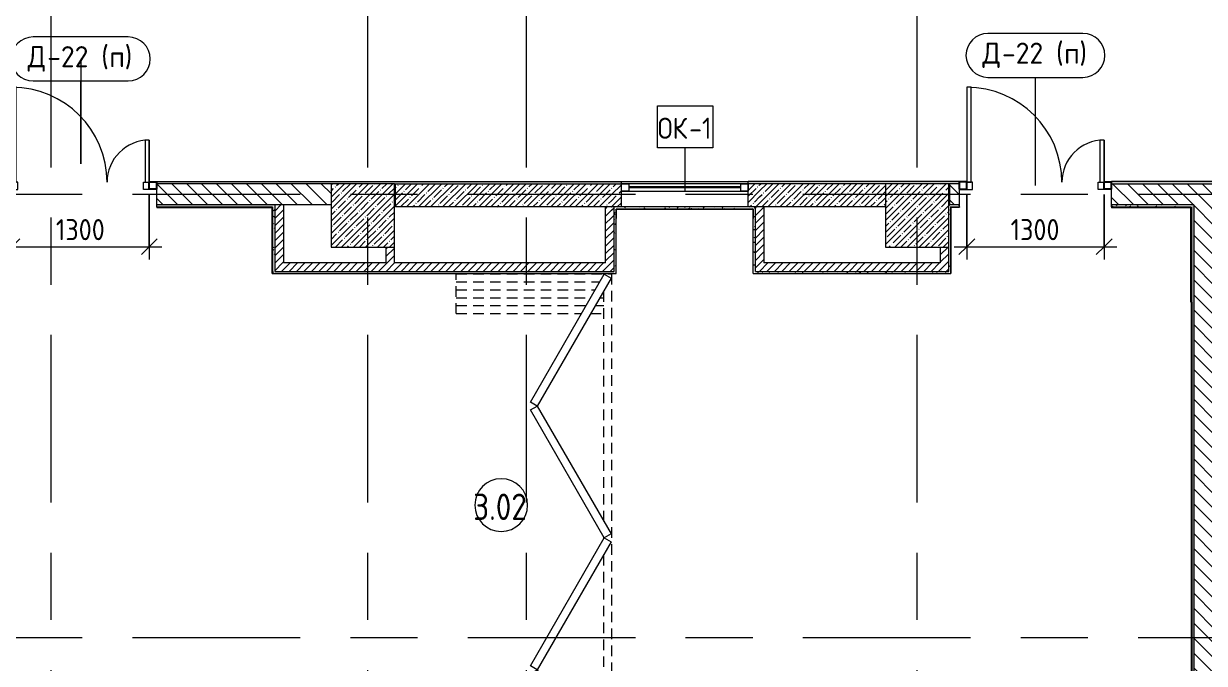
# Model space of a CAD drawing. Header units: millimetres. Extents: x -5524 to 188508, y -8553 to 29000.
# Drawn here: x 13749 to 24931, y 3355 to 9417 of the extents above; entities that cross this region are included whole.
import ezdxf

# ---------------------------------------------------------------- set-up
doc = ezdxf.new("R2010")
doc.units = ezdxf.units.MM
doc.linetypes.add('200_ШТРИХ__ш1_п0_6_', pattern=[160, 100, -60])
doc.linetypes.add('Осевая', pattern=[3175, 635, -476.25, 1587.5, -476.25])
for name, color, linetype, lineweight in [('A-ANNO-DIMS', 7, 'Continuous', 9), ('A-ANNO-DIMS-100', 7, 'Continuous', 9), ('A-AREA-IDEN', 7, 'Continuous', 9), ('A-DETL-GENF', 7, 'Continuous', 9), ('A-DOOR-IDEN', 7, 'Continuous', 9), ('A-GLAZ', 7, 'Continuous', 9), ('A-GLAZ-1', 7, 'Continuous', 13), ('A-GLAZ-CWMG', 7, 'Continuous', 9), ('A-GLAZ-CWMG-1', 7, 'Continuous', 25), ('A-GLAZ-IDEN', 7, 'Continuous', 9), ('A-WALL', 7, 'Continuous', 9), ('I-WALL', 7, 'Continuous', 9), ('S-COLS', 7, 'Continuous', 9), ('Оси-2', 7, 'Осевая', 9)]:
    doc.layers.add(name, color=color, linetype=linetype, lineweight=lineweight)
for name, color, linetype, lineweight, true_color in [('A-DOOR-1', 1, 'Continuous', 9, 0xff0000), ('A-DOOR-3', 1, '200_ШТРИХ__ш1_п0_6_', 9, 0xff0000), ('A-DOOR-FRAM-1', 1, 'Continuous', 13, 0xff0000), ('A-WALL-1', 7, 'Continuous', 9, 0x3c3c3c), ('A-WALL-FNSH-1', 7, 'Continuous', 9, 0x3c3c3c)]:
    doc.layers.add(name, color=color, linetype=linetype, lineweight=lineweight, true_color=true_color)
doc.styles.add('GOST Common', font='GOST_Common.ttf', dxfattribs={"width": 0.9, "height": 250})
doc.styles.add('GOST Common_1', font='GOST_Common.ttf', dxfattribs={"height": 200})
doc.styles.add('ISOCPEUR_1', font='isocpeur.ttf', dxfattribs={"width": 0.9, "height": 200})
doc.dimstyles.new('ISO-2_0_0_9К_Средний_округл2', dxfattribs={"dimscale": 304.8, "dimtxt": 199.196235, "dimasz": 0.492126, "dimexe": 0.393701, "dimexo": 0, "dimgap": 0, "dimtad": 1, "dimdec": 0, "dimrnd": 10, "dimzin": 0, "dimdsep": 46, "dimtxsty": 'ISOCPEUR_1', "dimblk1": 'OBLIQUE', "dimblk2": 'OBLIQUE', "dimsah": 1, "dimcen": 0.09, "dimdle": 0.393701, "dimazin": 0, "dimtfac": 1, "dimtdec": 4, "dimtix": 1, "dimtmove": 0, "dimatfit": 3, "dimfxl": 1, "dimtvp": 1, "dimtolj": 1, "dimtzin": 0, "dimarcsym": 2})
pattern_1 = [(135, (0, 0), (-70.71068, -70.71068), [])]
pattern_2 = [(45, (0, 0), (-35.35534, 35.35534), [])]
pattern_3 = [(45, (0, 0), (-57.02463, 57.02463), []), (45, (57.025, 0), (-57.02463, 57.02463), [100.806, -20.161, 3.353, -16.808])]
pattern_4 = [(0, (0, 0), (121.92, 30.48), [10.058, -81.382, 10.058, -81.382, -487.68]), (0, (0, 0), (121.92, 30.48), [-182.88, 10.058, -172.822, 10.058, -81.382, -213.36]), (0, (0, 0), (121.92, 30.48), [-457.2, 10.058, -50.902, 10.058, -142.342]), (120, (45.72, 15.24), (-87.356454, 90.345817), [10.058, -81.382, 10.058, -81.382, -487.68]), (120, (45.72, 15.24), (-87.356454, 90.345817), [-182.88, 10.058, -172.822, 10.058, -81.382, -213.36]), (120, (45.72, 15.24), (-87.356454, 90.345817), [-457.2, 10.058, -50.902, 10.058, -142.342]), (240, (60.96, 76.2), (-34.563546, -120.825817), [10.058, -81.382, 10.058, -81.382, -487.68]), (240, (60.96, 76.2), (-34.563546, -120.825817), [-182.88, 10.058, -172.822, 10.058, -81.382, -213.36]), (240, (60.96, 76.2), (-34.563546, -120.825817), [-457.2, 10.058, -50.902, 10.058, -142.342])]

# ---------------------------------------------------------------- blocks, each defined once
blk = doc.blocks.new('DOR__перегородка__Прямоугольная - ТП-3_ Вн_ДПГ_6820х3300h-19315679-План заполнения дверных проемов 3 этажа в осях 1-12')
at = {"layer": 'A-DOOR-3'}
for p, q in [((6445, 1474), (6820, 1474)), ((6445, 1474), (6445, 288)), ((6520, 1474), (6520, 244)), ((6595, 1474), (6595, 201)), ((6670, 1474), (6670, 158)), ((6745, 1474), (6745, 114)), ((6820, 1474), (6820, 0)), ((6445, 201), (6445, 75)), ((6520, 158), (6520, 75)), ((6595, 114), (6595, 75)), ((0, 75), (0, 0)), ((0, 75), (1664, 75)), ((0, 0), (6820, 0)), ((1814, 75), (1827, 75)), ((1977, 75), (4164, 75)), ((4314, 75), (4325, 75)), ((4475, 75), (6663, 75)), ((6813, 75), (6820, 75))]:
    blk.add_line(p, q, dxfattribs=at)
at = {"layer": 'A-DOOR-FRAM-1'}
for p, q in [((570, 707), (608, 772)), ((1783, 7), (570, 707)), ((608, 772), (1820, 72)), ((1821, 72), (3033, 772)), ((3071, 707), (1858, 7)), ((3033, 772), (3071, 707)), ((3070, 707), (3107, 772)), ((4282, 7), (3070, 707)), ((3107, 772), (4320, 72)), ((4319, 72), (5532, 772)), ((5569, 707), (4357, 7)), ((5532, 772), (5569, 707)), ((5569, 707), (5607, 772)), ((6781, 7), (5569, 707)), ((5607, 772), (6819, 72)), ((1820, 72), (1783, 7)), ((1858, 7), (1821, 72)), ((4320, 72), (4282, 7)), ((4357, 7), (4319, 72)), ((6819, 72), (6781, 7))]:
    blk.add_line(p, q, dxfattribs=at)
blk = doc.blocks.new('BSC_Колонна _Прямоугольная - 600х600-V18-План заполнения дверных проемов 3 этажа в осях 1-12')
at = {"layer": 'S-COLS'}
h = blk.add_hatch(dxfattribs=at)
h.set_pattern_fill('FP_27', color=256, style=0, pattern_type=2)
h.set_pattern_definition([(45, (-22210, -7600), (-57.02463, 57.02463), []), (45, (-22152.975, -7600), (-57.02463, 57.02463), [100.806, -20.161, 3.353, -16.808])])
h.paths.add_polyline_path([(-300, -300), (300, -300), (300, 300), (-300, 300)])
for p, q in [((300, 300), (-300, 300)), ((-300, 300), (-300, -300)), ((300, -300), (300, 300)), ((-300, -300), (300, -300))]:
    blk.add_line(p, q, dxfattribs=at)
blk = doc.blocks.new('BSC_Колонна _Прямоугольная - 600х600-V22-План заполнения дверных проемов 3 этажа в осях 1-12')
at = {"layer": 'S-COLS'}
h = blk.add_hatch(dxfattribs=at)
h.set_pattern_fill('FP_34', color=256, style=0, pattern_type=2)
h.set_pattern_definition([(45, (-16960, -7600), (-57.02463, 57.02463), []), (45, (-16902.975, -7600), (-57.02463, 57.02463), [100.806, -20.161, 3.353, -16.808])])
h.paths.add_polyline_path([(-300, -300), (300, -300), (300, 300), (-300, 300)])
for p, q in [((300, 300), (-300, 300)), ((-300, 300), (-300, -300)), ((300, -300), (300, 300)), ((-300, -300), (300, -300))]:
    blk.add_line(p, q, dxfattribs=at)
blk = doc.blocks.new('120_Окно_СКБ_1Ст - 120_Окно_СКБ_1Ст 400х1200 EI30-24228621-План заполнения дверных проемов 3 этажа в осях 1-12')
at = {"layer": 'A-GLAZ'}
for p, q in [((600, 110), (-600, 110)), ((-600, 40), (600, 40)), ((530, 80), (-530, 80)), ((530, 70), (-530, 70))]:
    blk.add_line(p, q, dxfattribs=at)
at = {"layer": 'A-GLAZ-1'}
for p, q in [((-600, 40), (-600, 110)), ((-600, 110), (-530, 110)), ((-530, 40), (-600, 40)), ((-530, 110), (-530, 40)), ((530, 40), (530, 110)), ((530, 110), (600, 110)), ((600, 40), (530, 40)), ((600, 110), (600, 40))]:
    blk.add_line(p, q, dxfattribs=at)
blk = doc.blocks.new('Прямоугольный импост - 50 x 70 мм-31927764-План заполнения дверных проемов 3 этажа в осях 1-12')
at = {"layer": 'A-GLAZ-CWMG-1'}
for p, q in [((0, 35), (-70, 35)), ((-70, 35), (-70, -35)), ((0, 35), (0, -35)), ((-70, -35), (0, -35))]:
    blk.add_line(p, q, dxfattribs=at)
blk = doc.blocks.new('Дверь_Витражная_остекление_ - ДВН_ДАО_Главный вход_1200 в свету Д-22 _п_-31928779-План заполнения дверных проемов 3 этажа в осях 1-12')
at = {"layer": 'A-DETL-GENF'}
for p, q in [((-610, 930), (-650, 930)), ((-650, 930), (-650, 35)), ((-610, 30), (-610, 930)), ((650, 430), (610, 430)), ((610, 430), (610, 30)), ((650, 35), (650, 430)), ((-650, 30), (-610, 30)), ((-595, 30), (-650, 30)), ((-595, -40), (-595, 30)), ((595, -40), (595, 30)), ((595, 30), (650, 30)), ((610, 30), (650, 30)), ((-650, -35), (-650, -40)), ((-650, -40), (-595, -40)), ((650, -40), (595, -40)), ((650, -35), (650, -40))]:
    blk.add_line(p, q, dxfattribs=at)
at = {"layer": 'A-DOOR-1'}
for p, q in [((-650, 930), (-650, 35)), ((650, 430), (650, 35))]:
    blk.add_line(p, q, dxfattribs=at)
for centre, radius, start, end in [((-650, 30), 900, 360, 90), ((650, 30), 400, 90, 180)]:
    blk.add_arc(centre, radius, start, end, dxfattribs=at)
blk = doc.blocks.new('Прямоугольный импост - 50 x 70 мм-31701779-План заполнения дверных проемов 3 этажа в осях 1-12')
at = {"layer": 'A-GLAZ-CWMG-1'}
for p, q in [((0, 35), (-70, 35)), ((-70, 35), (-70, -35)), ((0, 35), (0, -35)), ((-70, -35), (0, -35))]:
    blk.add_line(p, q, dxfattribs=at)
blk = doc.blocks.new('Марка_Помещения - Номер-25198446-План заполнения дверных проемов 3 этажа в осях 1-12')
at = {"layer": 'A-AREA-IDEN'}
for start, end in [(360, 180), (180, 360)]:
    blk.add_arc((0, 0), 2.5, start, end, dxfattribs=at)
blk = doc.blocks.new('М_двери - Типоразмер_рамка-25223575-План заполнения дверных проемов 3 этажа в осях 1-12')
at = {"layer": 'A-DOOR-IDEN'}
for p, q in [((4.5, 2.08), (-4.5, 2.08)), ((-4.5, -2.08), (4.5, -2.08))]:
    blk.add_line(p, q, dxfattribs=at)
for centre, start, end in [((-4.5, 0), 90, 270), ((4.5, 0), 270, 90)]:
    blk.add_arc(centre, 2.08, start, end, dxfattribs=at)
blk = doc.blocks.new('DIMBLOCK38-План заполнения дверных проемов 3 этажа в осях 1-12')
at = {"layer": 'A-ANNO-DIMS-100'}
for p, q in [((13639, 7797), (13639, 7183)), ((13639, 7303), (13639, 7797)), ((14939, 7797), (14939, 7183)), ((14939, 7303), (14939, 7797)), ((13519, 7303), (15059, 7303))]:
    blk.add_line(p, q, dxfattribs=at)
at = {"layer": 'A-ANNO-DIMS-100', "lineweight": 20}
for p, q in [((13639, 7303), (13564, 7228)), ((13639, 7303), (13714, 7378)), ((14939, 7303), (14864, 7228)), ((14939, 7303), (15014, 7378))]:
    blk.add_line(p, q, dxfattribs=at)
at = {"layer": 'A-ANNO-DIMS-100', "color": 0, "insert": (14054, 7565), "char_height": 200, "width": 565.41, "attachment_point": 1, "line_spacing_factor": 1.149209, "style": 'ISOCPEUR_1'}
blk.add_mtext('1300', dxfattribs=at)
blk = doc.blocks.new('_Oblique')
at = {"color": 0, "linetype": 'ByBlock', "lineweight": -2}
blk.add_line((-0.5, -0.5), (0.5, 0.5), dxfattribs=at)
blk = doc.blocks.new('DIMBLOCK39-План заполнения дверных проемов 3 этажа в осях 1-12')
at = {"layer": 'A-ANNO-DIMS-100'}
for p, q in [((22681, 7797), (22681, 7183)), ((22681, 7303), (22681, 7797)), ((23981, 7797), (23981, 7183)), ((23981, 7303), (23981, 7797)), ((22561, 7303), (24101, 7303))]:
    blk.add_line(p, q, dxfattribs=at)
at = {"layer": 'A-ANNO-DIMS-100', "lineweight": 20}
for p, q in [((22681, 7303), (22606, 7228)), ((22681, 7303), (22756, 7378)), ((23981, 7303), (23906, 7228)), ((23981, 7303), (24056, 7378))]:
    blk.add_line(p, q, dxfattribs=at)
at = {"layer": 'A-ANNO-DIMS-100', "color": 0, "insert": (23095, 7565), "char_height": 200, "width": 565.41, "attachment_point": 1, "line_spacing_factor": 1.149209, "style": 'ISOCPEUR_1'}
blk.add_mtext('1300', dxfattribs=at)

msp = doc.modelspace()

# ---------------------------------------------------------------- hatches: boundary and pattern name
at = {"layer": 'I-WALL'}
h = msp.add_hatch(dxfattribs=at)
h.set_pattern_fill('FP_37', color=256, style=0, pattern_type=2)
h.set_pattern_definition(pattern_4)
h.paths.add_polyline_path([(38490, 7900), (38520, 7900), (38520, 7920), (36113.6, 7920), (36113.6, 7900), (38301.3, 7900)])
h.paths.add_polyline_path([(34753.6, 7900), (34753.6, 7920), (33010, 7920), (33010, 7900), (33610, 7900)])
h.paths.add_polyline_path([(30510, 7900), (30510, 7920), (27465, 7920), (27465, 7908), (27495, 7908), (27495, 7900), (29809.7, 7900)])
h.paths.add_polyline_path([(16660, 7900), (19315.5, 7900), (19315.5, 7920), (15009.3, 7920), (15009.3, 7900)])
h.paths.add_polyline_path([(25447.6, 7900), (26335, 7900.3), (26335, 7908), (26365, 7908), (26365, 7920), (24051, 7920), (24051, 7900)])
h.paths.add_polyline_path([(22611, 7900), (22611, 7920), (20719, 7920), (20719, 7900), (22510, 7900)])
h.paths.add_polyline_path([(13569.3, 7900), (13569.3, 7920), (11560, 7920), (11560, 7900), (12760, 7900)])
h.paths.add_polyline_path([(6530, 7900), (10560, 7900), (10560, 7920), (6530, 7920)])
h.paths.add_polyline_path([(4030, 7900), (4030, 7920), (3285, 7920), (3285, 7908), (3340, 7908), (3340, 7900), (3799.2, 7900)])
h.paths.add_polyline_path([(1830, 7900), (1830, 7908), (1885, 7908), (1885, 7920), (1250, 7920), (1250, 7900)])
h = msp.add_hatch(dxfattribs=at)
h.set_pattern_fill('FP_10', color=256, style=0, pattern_type=2)
h.set_pattern_definition(pattern_1)
h.paths.add_polyline_path([(16110, 7700), (16660, 7700), (16660, 7900), (15009.3, 7900), (15009.3, 7700)])
h.paths.add_polyline_path([(12780, 7700), (13569.3, 7700), (13569.3, 7900), (12760, 7900), (12760, 7700)])
h.paths.add_polyline_path([(3799.2, 7700), (4030, 7700), (4030, 7900), (3750, 7900), (3750, 7700)])
h.paths.add_polyline_path([(7660, 7700), (7660, 7900), (6530, 7900), (6530, 7700), (7111, 7700)])
h.paths.add_polyline_path([(12160, 7700), (12160, 7900), (11560, 7900), (11560, 7700), (11917.3, 7700)])
h.paths.add_polyline_path([(8260, 7700), (10560, 7700), (10560, 7900), (8260, 7900), (8260, 7789.5)])
h = msp.add_hatch(dxfattribs=at)
h.set_pattern_fill('FP_37', color=256, style=0, pattern_type=2)
h.set_pattern_definition(pattern_4)
h.paths.add_polyline_path([(36113.6, 7900), (36113.6, 7920), (36010, 7920), (36010, 7900)])
h.paths.add_polyline_path([(34810, 7900), (34810, 7920), (34753.6, 7920), (34753.6, 7900)])
h.paths.add_polyline_path([(19409.5, 7900), (19409.5, 7920), (19315.5, 7920), (19315.5, 7900)])
h.paths.add_polyline_path([(20609.5, 7900), (20719, 7900), (20719, 7920), (20609.5, 7920)])
h.paths.add_polyline_path([(11460, 7900), (11560, 7900), (11560, 7920), (11460, 7920)])
h.paths.add_polyline_path([(10660, 7900), (10660, 7920), (10560, 7920), (10560, 7900), (10564.3, 7900)])
h = msp.add_hatch(dxfattribs=at)
h.set_pattern_fill('FP_12', color=256, style=0, pattern_type=2)
h.set_pattern_definition(pattern_3)
h.paths.add_polyline_path([(19315.5, 7680), (19315.5, 7900), (17270, 7900), (17270, 7680), (19260, 7680)])
h.paths.add_polyline_path([(20719, 7680), (21910, 7680), (21910, 7900), (20719, 7900)])
h = msp.add_hatch(dxfattribs=at)
h.set_pattern_fill('FP_12', color=256, style=0, pattern_type=2)
h.set_pattern_definition(pattern_3)
h.paths.add_polyline_path([(20719, 7680), (20719, 7900), (20609.5, 7900), (20609.5, 7680), (20679, 7680)])
h.paths.add_polyline_path([(19409.5, 7680), (19409.5, 7900), (19315.5, 7900), (19315.5, 7680), (19340, 7680)])
h = msp.add_hatch(dxfattribs=at)
h.set_pattern_fill('FP_10', color=256, style=0, pattern_type=2)
h.set_pattern_definition(pattern_1)
h.paths.add_polyline_path([(25560, 7700), (25560, 7900), (24051, 7900), (24051, 7700), (25447.6, 7700)])
h.paths.add_polyline_path([(22520, 7700), (22611, 7700), (22611, 7900), (22520, 7900)])
h = msp.add_hatch(dxfattribs=at)
h.set_pattern_fill('FP_37', color=256, style=0, pattern_type=2)
h.set_pattern_definition(pattern_4)
h.paths.add_polyline_path([(16110, 7680), (16110, 7700), (15009.3, 7700), (15009.3, 7680), (16102, 7680)])
h.paths.add_polyline_path([(12780, 7680), (13569.3, 7680), (13569.3, 7700), (12780, 7700)])
h = msp.add_hatch(dxfattribs=at)
h.set_pattern_fill('FP_37', color=256, style=0, pattern_type=2)
h.set_pattern_definition(pattern_4)
h.paths.add_polyline_path([(16130, 7070), (16130, 7700), (16110, 7700), (16110, 7070)])
h = msp.add_hatch(dxfattribs=at)
h.set_pattern_fill('FP_24', color=256, style=0, pattern_type=2)
h.set_pattern_definition(pattern_2)
h.paths.add_polyline_path([(16130, 7150), (16210, 7150), (16210, 7700), (16130, 7700)])
h = msp.add_hatch(dxfattribs=at)
h.set_pattern_fill('FP_24', color=256, style=0, pattern_type=2)
h.set_pattern_definition(pattern_2)
h.paths.add_polyline_path([(19340, 7070), (19340, 7571.9), (19315.5, 7571.9), (19315.5, 7680), (19260, 7680), (19260, 7070)])
h = msp.add_hatch(dxfattribs=at)
h.set_pattern_fill('FP_24', color=256, style=0, pattern_type=2)
h.set_pattern_definition(pattern_2)
h.paths.add_polyline_path([(19315.5, 7571.9), (19340, 7571.9), (19340, 7680), (19315.5, 7680)])
h = msp.add_hatch(dxfattribs=at)
h.set_pattern_fill('FP_37', color=256, style=0, pattern_type=2)
h.set_pattern_definition(pattern_4)
h.paths.add_polyline_path([(20659, 7660), (20659, 7680), (19340, 7680), (19340, 7660), (20658, 7660)])
h = msp.add_hatch(dxfattribs=at)
h.set_pattern_fill('FP_37', color=256, style=0, pattern_type=2)
h.set_pattern_definition(pattern_4)
h.paths.add_polyline_path([(19340, 7571.9), (19360, 7571.9), (19360, 7660), (19340, 7660)])
h = msp.add_hatch(dxfattribs=at)
h.set_pattern_fill('FP_37', color=256, style=0, pattern_type=2)
h.set_pattern_definition(pattern_4)
h.paths.add_polyline_path([(20659, 7571.9), (20679, 7571.9), (20679, 7680), (20659, 7680), (20659, 7660)])
h = msp.add_hatch(dxfattribs=at)
h.set_pattern_fill('FP_24', color=256, style=0, pattern_type=2)
h.set_pattern_definition(pattern_2)
h.paths.add_polyline_path([(20679, 7150), (20759, 7150), (20759, 7680), (20719, 7680), (20719, 7571.9), (20679, 7571.9)])
h = msp.add_hatch(dxfattribs=at)
h.set_pattern_fill('FP_24', color=256, style=0, pattern_type=2)
h.set_pattern_definition(pattern_2)
h.paths.add_polyline_path([(20719, 7571.9), (20719, 7680), (20679, 7680), (20679, 7571.9)])
h = msp.add_hatch(dxfattribs=at)
h.set_pattern_fill('FP_37', color=256, style=0, pattern_type=2)
h.set_pattern_definition(pattern_4)
h.paths.add_polyline_path([(24810.7, 7680), (24810.7, 7700), (24051, 7700), (24051, 7680), (24802.7, 7680)])
h.paths.add_polyline_path([(22510, 7680), (22611, 7680), (22611, 7700), (22510, 7700)])
h = msp.add_hatch(dxfattribs=at)
h.set_pattern_fill('FP_37', color=256, style=0, pattern_type=2)
h.set_pattern_definition(pattern_4)
h.paths.add_polyline_path([(22530, 7050), (22530, 7680), (22510, 7680), (22510, 7050)])
h = msp.add_hatch(dxfattribs=at)
h.set_pattern_fill('FP_37', color=256, style=0, pattern_type=2)
h.set_pattern_definition(pattern_4)
h.paths.add_polyline_path([(24830.7, 400), (24830.7, 7700), (24810.7, 7700), (24810.7, 400)])
h = msp.add_hatch(dxfattribs=at)
h.set_pattern_fill('FP_10', color=256, style=0, pattern_type=2)
h.set_pattern_definition(pattern_1)
h.paths.add_polyline_path([(24830.7, 100), (25030.7, 100), (25030.7, 7700), (24830.7, 7700), (24830.7, 140)])
h = msp.add_hatch(dxfattribs=at)
h.set_pattern_fill('FP_37', color=256, style=0, pattern_type=2)
h.set_pattern_definition(pattern_4)
h.paths.add_polyline_path([(19360, 7050), (19360, 7571.9), (19340, 7571.9), (19340, 7050)])
h = msp.add_hatch(dxfattribs=at)
h.set_pattern_fill('FP_37', color=256, style=0, pattern_type=2)
h.set_pattern_definition(pattern_4)
h.paths.add_polyline_path([(20659, 7070), (20679, 7070), (20679, 7571.9), (20659, 7571.9)])
h = msp.add_hatch(dxfattribs=at)
h.set_pattern_fill('FP_24', color=256, style=0, pattern_type=2)
h.set_pattern_definition(pattern_2)
h.paths.add_polyline_path([(17260, 7150), (17260, 7300), (17180, 7300), (17180, 7150)])
h = msp.add_hatch(dxfattribs=at)
h.set_pattern_fill('FP_24', color=256, style=0, pattern_type=2)
h.set_pattern_definition(pattern_2)
h.paths.add_polyline_path([(22510, 7070), (22510, 7300), (22430, 7300), (22430, 7070)])
h = msp.add_hatch(dxfattribs=at)
h.set_pattern_fill('FP_37', color=256, style=0, pattern_type=2)
h.set_pattern_definition(pattern_4)
h.paths.add_polyline_path([(17329.4, 7050), (19340, 7050), (19340, 7070), (16110, 7070), (16110, 7050)])
h = msp.add_hatch(dxfattribs=at)
h.set_pattern_fill('FP_24', color=256, style=0, pattern_type=2)
h.set_pattern_definition(pattern_2)
h.paths.add_polyline_path([(16130, 7070), (19260, 7070), (19260, 7150), (16130, 7150)])
h = msp.add_hatch(dxfattribs=at)
h.set_pattern_fill('FP_37', color=256, style=0, pattern_type=2)
h.set_pattern_definition(pattern_4)
h.paths.add_polyline_path([(22510, 7050), (22510, 7070), (20659, 7070), (20659, 7050)])
h = msp.add_hatch(dxfattribs=at)
h.set_pattern_fill('FP_24', color=256, style=0, pattern_type=2)
h.set_pattern_definition(pattern_2)
h.paths.add_polyline_path([(20679, 7070), (22430, 7070), (22430, 7150), (20679, 7150)])

# ---------------------------------------------------------------- linework, layer by layer
at = {"layer": 'A-DOOR-IDEN'}
for p, q in [((14289.3, 9082.5), (14289.3, 8087.3)), ((14289.3, 8087.3), (14289.3, 8874.4)), ((23331, 7884), (23331, 8908))]:
    msp.add_line(p, q, dxfattribs=at)
at = {"layer": 'A-GLAZ-IDEN'}
msp.add_line((20015.1, 7835.3), (20015.1, 8239.5), dxfattribs=at)
at = {"layer": 'A-GLAZ-IDEN', "flags": 128}
msp.add_lwpolyline([(19753.2, 8636.5), (20277, 8636.5), (20277, 8239.5), (19753.2, 8239.5)], close=True, dxfattribs=at)
at = {"layer": 'A-WALL'}
for p, q in [((16660, 7900), (15009.3, 7900)), ((17260, 7900), (19409.5, 7900)), ((21910, 7900), (20609.5, 7900)), ((16130, 7700), (15009.3, 7700)), ((15009.3, 7680), (16102, 7680)), ((19360, 7660), (19360, 7571.9)), ((19360, 7660), (20659, 7660)), ((20659, 7660), (20659, 7571.9)), ((22530, 7680), (22611, 7680)), ((24830.7, 7700), (24051, 7700))]:
    msp.add_line(p, q, dxfattribs=at)
at = {"layer": 'A-WALL-1'}
for p, q in [((15009.3, 7680), (15009.3, 7920)), ((15009.3, 7920), (19409.5, 7920)), ((17270, 7680), (17270, 7900)), ((19409.5, 7680), (19409.5, 7920)), ((20609.5, 7680), (20609.5, 7920)), ((22611, 7920), (20609.5, 7920)), ((22611, 7900), (22510, 7900)), ((22520, 7700), (22520, 7900)), ((22611, 7680), (22611, 7920)), ((24051, 7680), (24051, 7920)), ((26365, 7920), (24051, 7920)), ((24051, 7900), (25560, 7900)), ((16110, 7070), (16110, 7680)), ((16660, 7700), (16130, 7700)), ((16130, 7070), (16130, 7700)), ((16210, 7700), (16210, 7150)), ((21910, 7680), (17270, 7680)), ((19260, 7150), (19260, 7680)), ((19340, 7070), (19340, 7680)), ((20679, 7070), (20679, 7680)), ((20759, 7680), (20759, 7150)), ((22611, 7700), (22510, 7700)), ((22530, 7680), (22530, 7679)), ((24051, 7680), (24802.7, 7680)), ((24810.7, 6779), (24810.7, 7680)), ((24830.7, 7700), (24830.7, 100)), ((17180, 7300), (17180, 7150)), ((17260, 7150), (17260, 7300)), ((22430, 7300), (22430, 7150)), ((22510, 7070), (22510, 7300)), ((16110, 7050), (19360, 7050)), ((16130, 7070), (19340, 7070)), ((17180, 7150), (16210, 7150)), ((19260, 7150), (17260, 7150)), ((20659, 7050), (22530, 7050)), ((20679, 7070), (22510, 7070)), ((22430, 7150), (20759, 7150))]:
    msp.add_line(p, q, dxfattribs=at)
at = {"layer": 'A-WALL-FNSH-1'}
for p, q in [((15009.3, 7921), (19409.5, 7921)), ((15009.3, 7920), (15009.3, 7921)), ((22611, 7921), (20609.5, 7921)), ((22611, 7920), (22611, 7921)), ((26365, 7921), (24051, 7921)), ((24051, 7920), (24051, 7921)), ((16102, 7679), (15009.3, 7679)), ((16102, 7679), (16102, 7680)), ((20658, 7659), (19361, 7659)), ((19361, 7049), (19361, 7659)), ((20658, 7049), (20658, 7659)), ((22530, 7050), (22530, 7679)), ((22530, 7679), (22611, 7679)), ((22531, 7679), (22531, 7049)), ((22611, 7680), (22611, 7679)), ((19360, 7050), (19360, 7571.9)), ((20659, 7050), (20659, 7571.9)), ((16102, 7050), (16102, 7049)), ((16102, 7049), (19361, 7049)), ((20658, 7049), (22531, 7049)), ((24809.7, 140), (24809.7, 6779)), ((24810.7, 6779), (24809.7, 6779)), ((24810.7, 6779), (24810.7, 140))]:
    msp.add_line(p, q, dxfattribs=at)
at = {"layer": 'I-WALL'}
for p, q in [((19409.5, 7921), (20609.5, 7921)), ((19409.5, 7921), (19409.5, 7920)), ((19409.5, 7920), (20609.5, 7920)), ((20609.5, 7920), (20609.5, 7921)), ((15009.3, 7680), (15009.3, 7672)), ((16102, 7672), (15009.3, 7672)), ((16102, 7050), (16102, 7672)), ((24051, 7680), (24051, 7672)), ((24802.7, 7672), (24051, 7672)), ((24802.7, 6779), (24802.7, 7672)), ((16110, 7070), (16110, 7050)), ((24809.7, 6779), (24802.7, 6779))]:
    msp.add_line(p, q, dxfattribs=at)
at = {"layer": 'Оси-2'}
for p, q in [((14010, 593.7), (14010, 24898.1)), ((17010, 593.7), (17010, 24898.1)), ((18510, 593.7), (18510, 24898.1)), ((22210, 593.7), (22210, 24898.1)), ((-2206.6, 7800), (36260, 7800)), ((-2206.6, 3600), (36260, 3600))]:
    msp.add_line(p, q, dxfattribs=at)

# ---------------------------------------------------------------- block references
at = {"layer": 'A-AREA-IDEN', "xscale": 99.99999999999993, "yscale": 99.99999999999993, "zscale": 99.99999999999993}
msp.add_blockref('Марка_Помещения - Номер-25198446-План заполнения дверных проемов 3 этажа в осях 1-12', (18271.9, 4855.4), dxfattribs=at)
at = {"layer": 'A-DOOR-1'}
for p in [(14289.3, 7884), (23331, 7884)]:
    msp.add_blockref('Дверь_Витражная_остекление_ - ДВН_ДАО_Главный вход_1200 в свету Д-22 _п_-31928779-План заполнения дверных проемов 3 этажа в осях 1-12', p, dxfattribs=at)
at = {"layer": 'A-DOOR-1', "rotation": 89.99999999999955}
msp.add_blockref('DOR__перегородка__Прямоугольная - ТП-3_ Вн_ДПГ_6820х3300h-19315679-План заполнения дверных проемов 3 этажа в осях 1-12', (19320, 225), dxfattribs=at)
at = {"layer": 'A-DOOR-IDEN', "xscale": 99.99999999999993, "yscale": 99.99999999999993, "zscale": 99.99999999999993}
for p in [(14289.3, 9082.5), (23331, 9116)]:
    msp.add_blockref('М_двери - Типоразмер_рамка-25223575-План заполнения дверных проемов 3 этажа в осях 1-12', p, dxfattribs=at)
at = {"layer": 'A-GLAZ'}
msp.add_blockref('120_Окно_СКБ_1Ст - 120_Окно_СКБ_1Ст 400х1200 EI30-24228621-План заполнения дверных проемов 3 этажа в осях 1-12', (20009.5, 7790), dxfattribs=at)
at = {"layer": 'A-GLAZ-CWMG', "rotation": 180}
msp.add_blockref('Прямоугольный импост - 50 x 70 мм-31701779-План заполнения дверных проемов 3 этажа в осях 1-12', (22611, 7884), dxfattribs=at)
at = {"layer": 'A-GLAZ-CWMG-1', "extrusion": (0, 0, -1), "rotation": 180}
for p in [(-15009.3, 7884), (-24051, 7884)]:
    msp.add_blockref('Прямоугольный импост - 50 x 70 мм-31927764-План заполнения дверных проемов 3 этажа в осях 1-12', p, dxfattribs=at)
at = {"layer": 'S-COLS'}
for name, p in [('BSC_Колонна _Прямоугольная - 600х600-V22-План заполнения дверных проемов 3 этажа в осях 1-12', (16960, 7600)), ('BSC_Колонна _Прямоугольная - 600х600-V18-План заполнения дверных проемов 3 этажа в осях 1-12', (22210, 7600))]:
    msp.add_blockref(name, p, dxfattribs=at)

# ---------------------------------------------------------------- texts
at = {"layer": 'A-AREA-IDEN', "insert": (18006.2, 4964), "char_height": 250, "width": 663.797, "attachment_point": 1, "style": 'GOST Common'}
msp.add_mtext('3.02', dxfattribs=at)
at = {"layer": 'A-DOOR-IDEN', "char_height": 200, "attachment_point": 1, "style": 'GOST Common_1'}
for s, insert, width in [('\\fGOST Common|b0|i0|c204|p34|;Д', (13787, 9203.7), 224.472), ('-22 (', (13972.3, 9203.7), 713.502), ('\\fGOST Common|b0|i0|c204|p34|;)', (14706.5, 9203.7), 96.202), ('\\fGOST Common|b0|i0|c204|p34|;Д', (22828.8, 9237.2), 224.472), ('-22 (', (23014, 9237.2), 713.502), ('\\fGOST Common|b0|i0|c204|p34|;п', (23602.7, 9237.2), 176.371), ('\\fGOST Common|b0|i0|c204|p34|;)', (23748.2, 9237.2), 96.202), ('\\fGOST Common|b0|i0|c204|p34|;п', (14560.9, 9203.7), 176.371)]:
    msp.add_mtext(s, dxfattribs=dict(at, insert=insert, width=width))
at = {"layer": 'A-GLAZ-IDEN', "char_height": 200, "attachment_point": 1, "style": 'ISOCPEUR_1'}
for s, insert, width in [('ОК', (19753.2, 8525.7), 360.759), ('-1', (20050.9, 8525.7), 266.962)]:
    msp.add_mtext(s, dxfattribs=dict(at, insert=insert, width=width))

# ---------------------------------------------------------------- dimensions: what is measured, and where the dimension line sits
at = {"layer": 'A-ANNO-DIMS'}
for base, p1, p2, picture, middle in [((14939.3, 7303.3), (13639.3, 7797), (14939.3, 7797), 'DIMBLOCK38-План заполнения дверных проемов 3 этажа в осях 1-12', (14289.3, 7403.3)), ((23981, 7303.3), (22681, 7797), (23981, 7797), 'DIMBLOCK39-План заполнения дверных проемов 3 этажа в осях 1-12', (23331, 7403.3))]:
    dim = msp.add_linear_dim(base=base, p1=p1, p2=p2, dimstyle='ISO-2_0_0_9К_Средний_округл2', override={"dimpost": '<>', "dimfxl": 1300}, dxfattribs=at)
    dim.commit()
    dim.dimension.update_dxf_attribs({"geometry": picture, "text_midpoint": middle})

doc.saveas('drawing.dxf')
